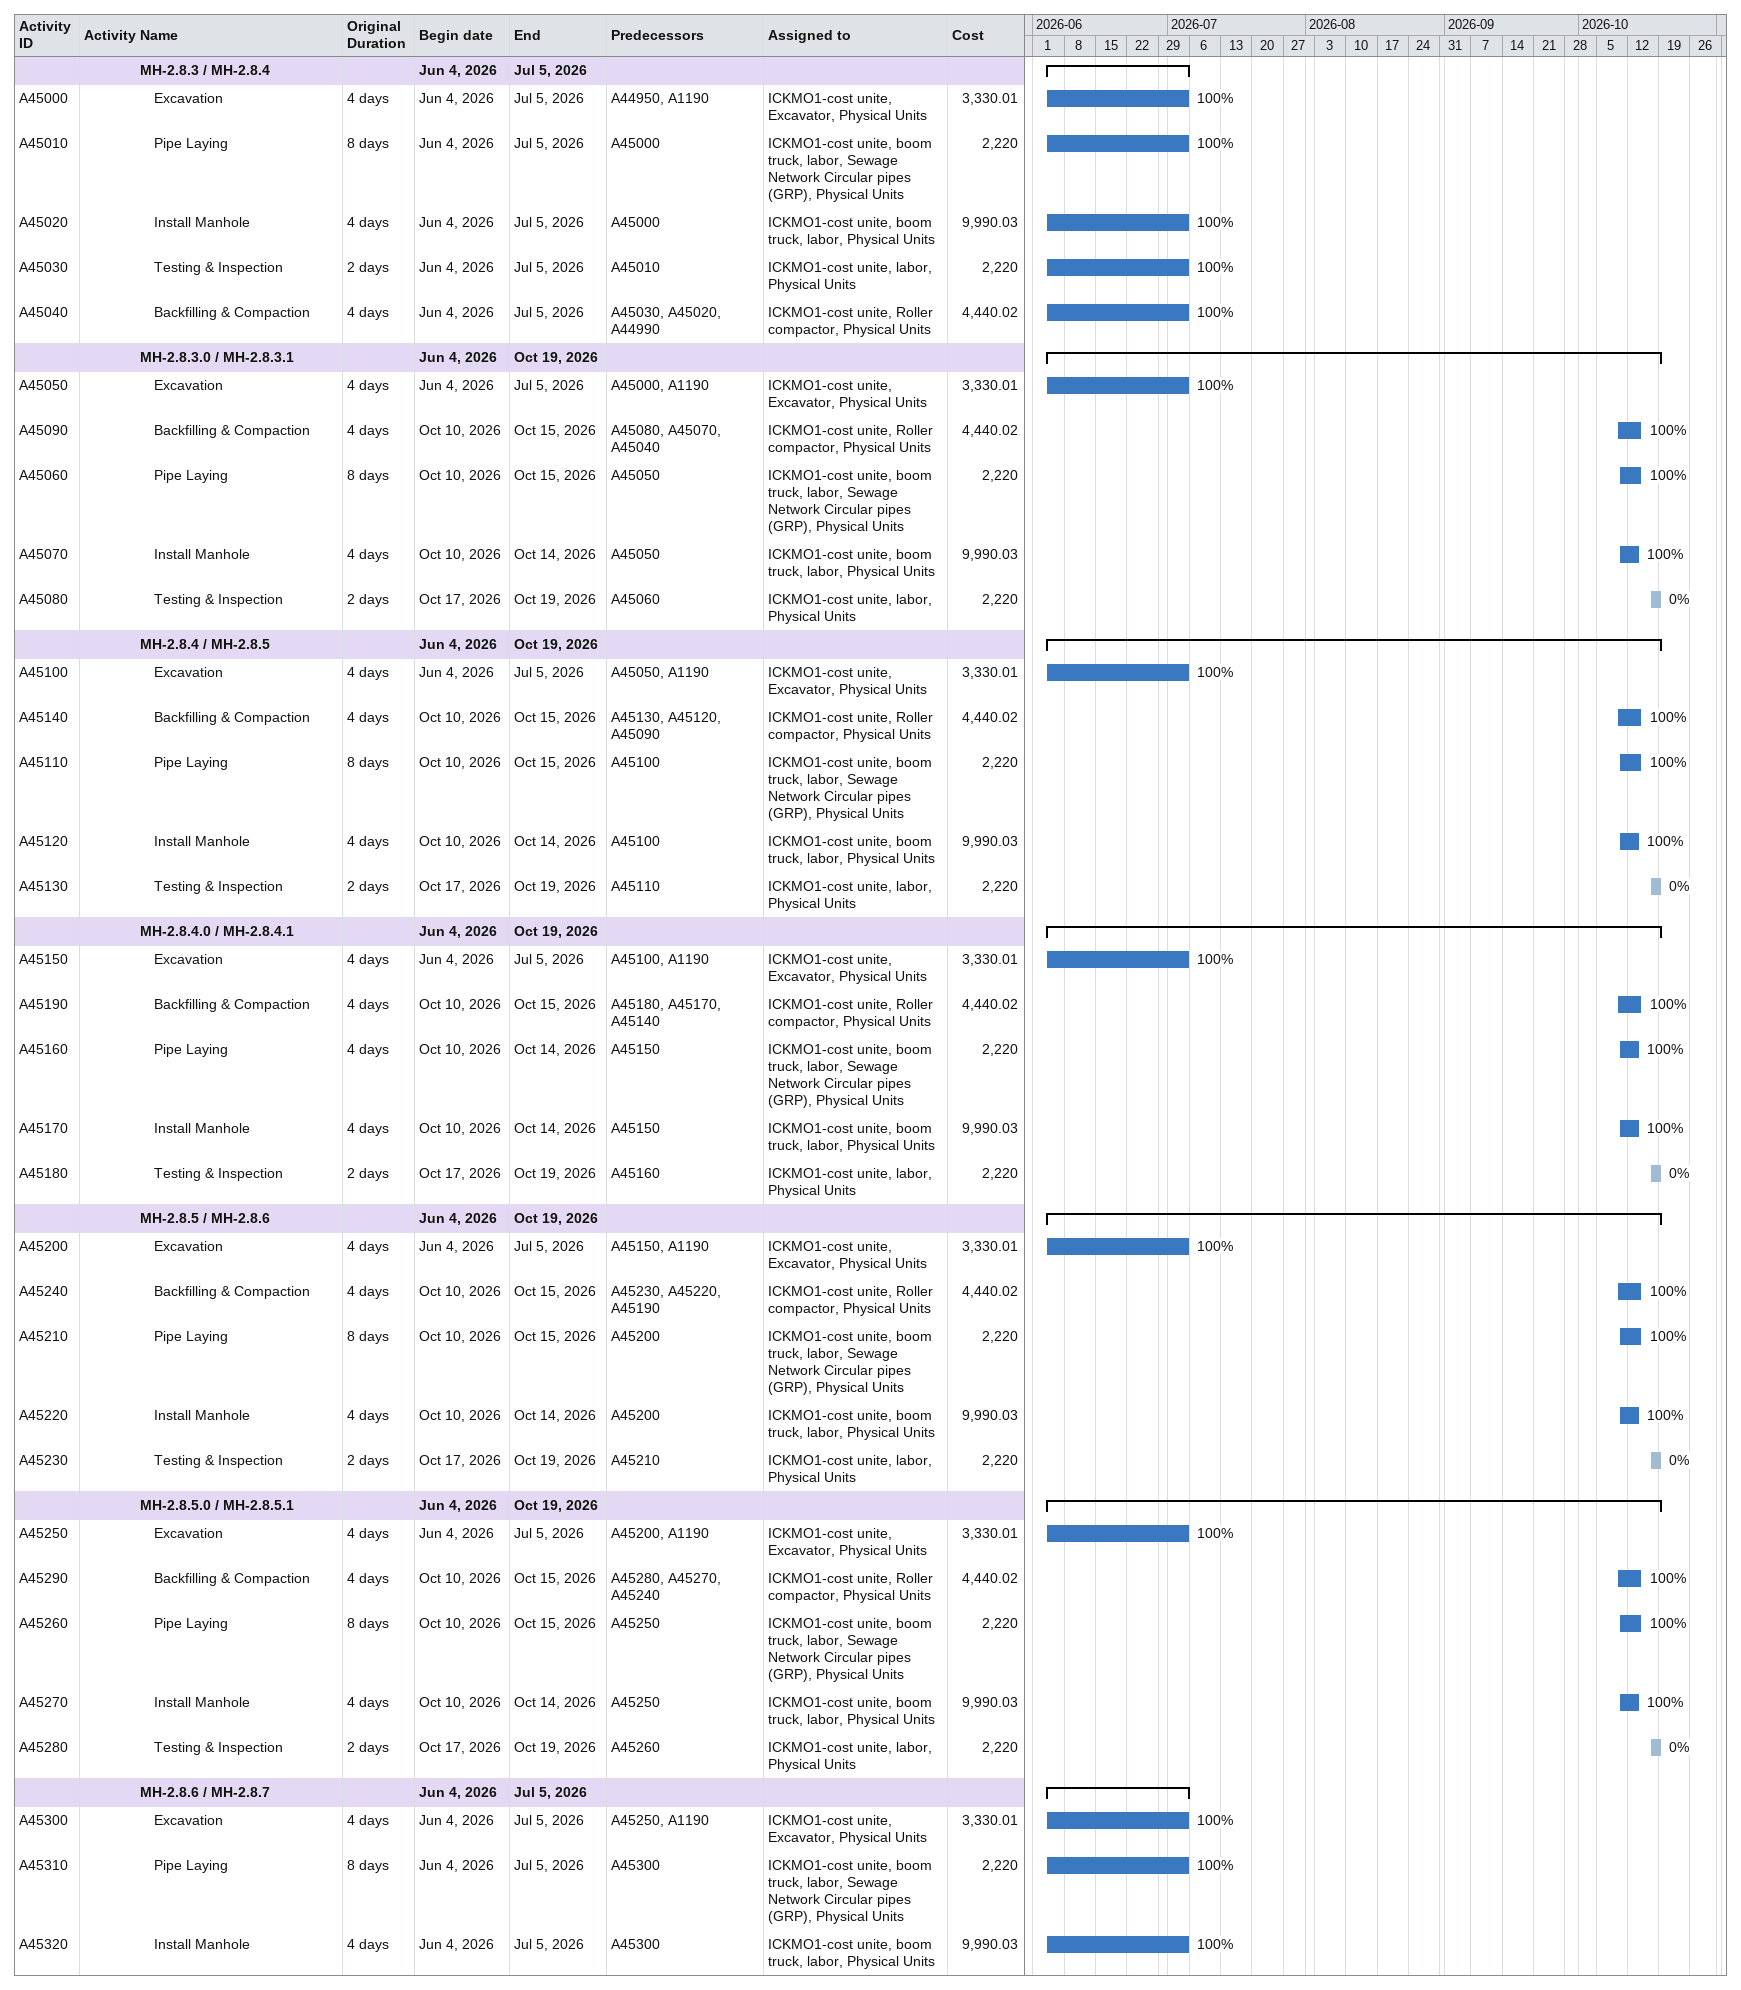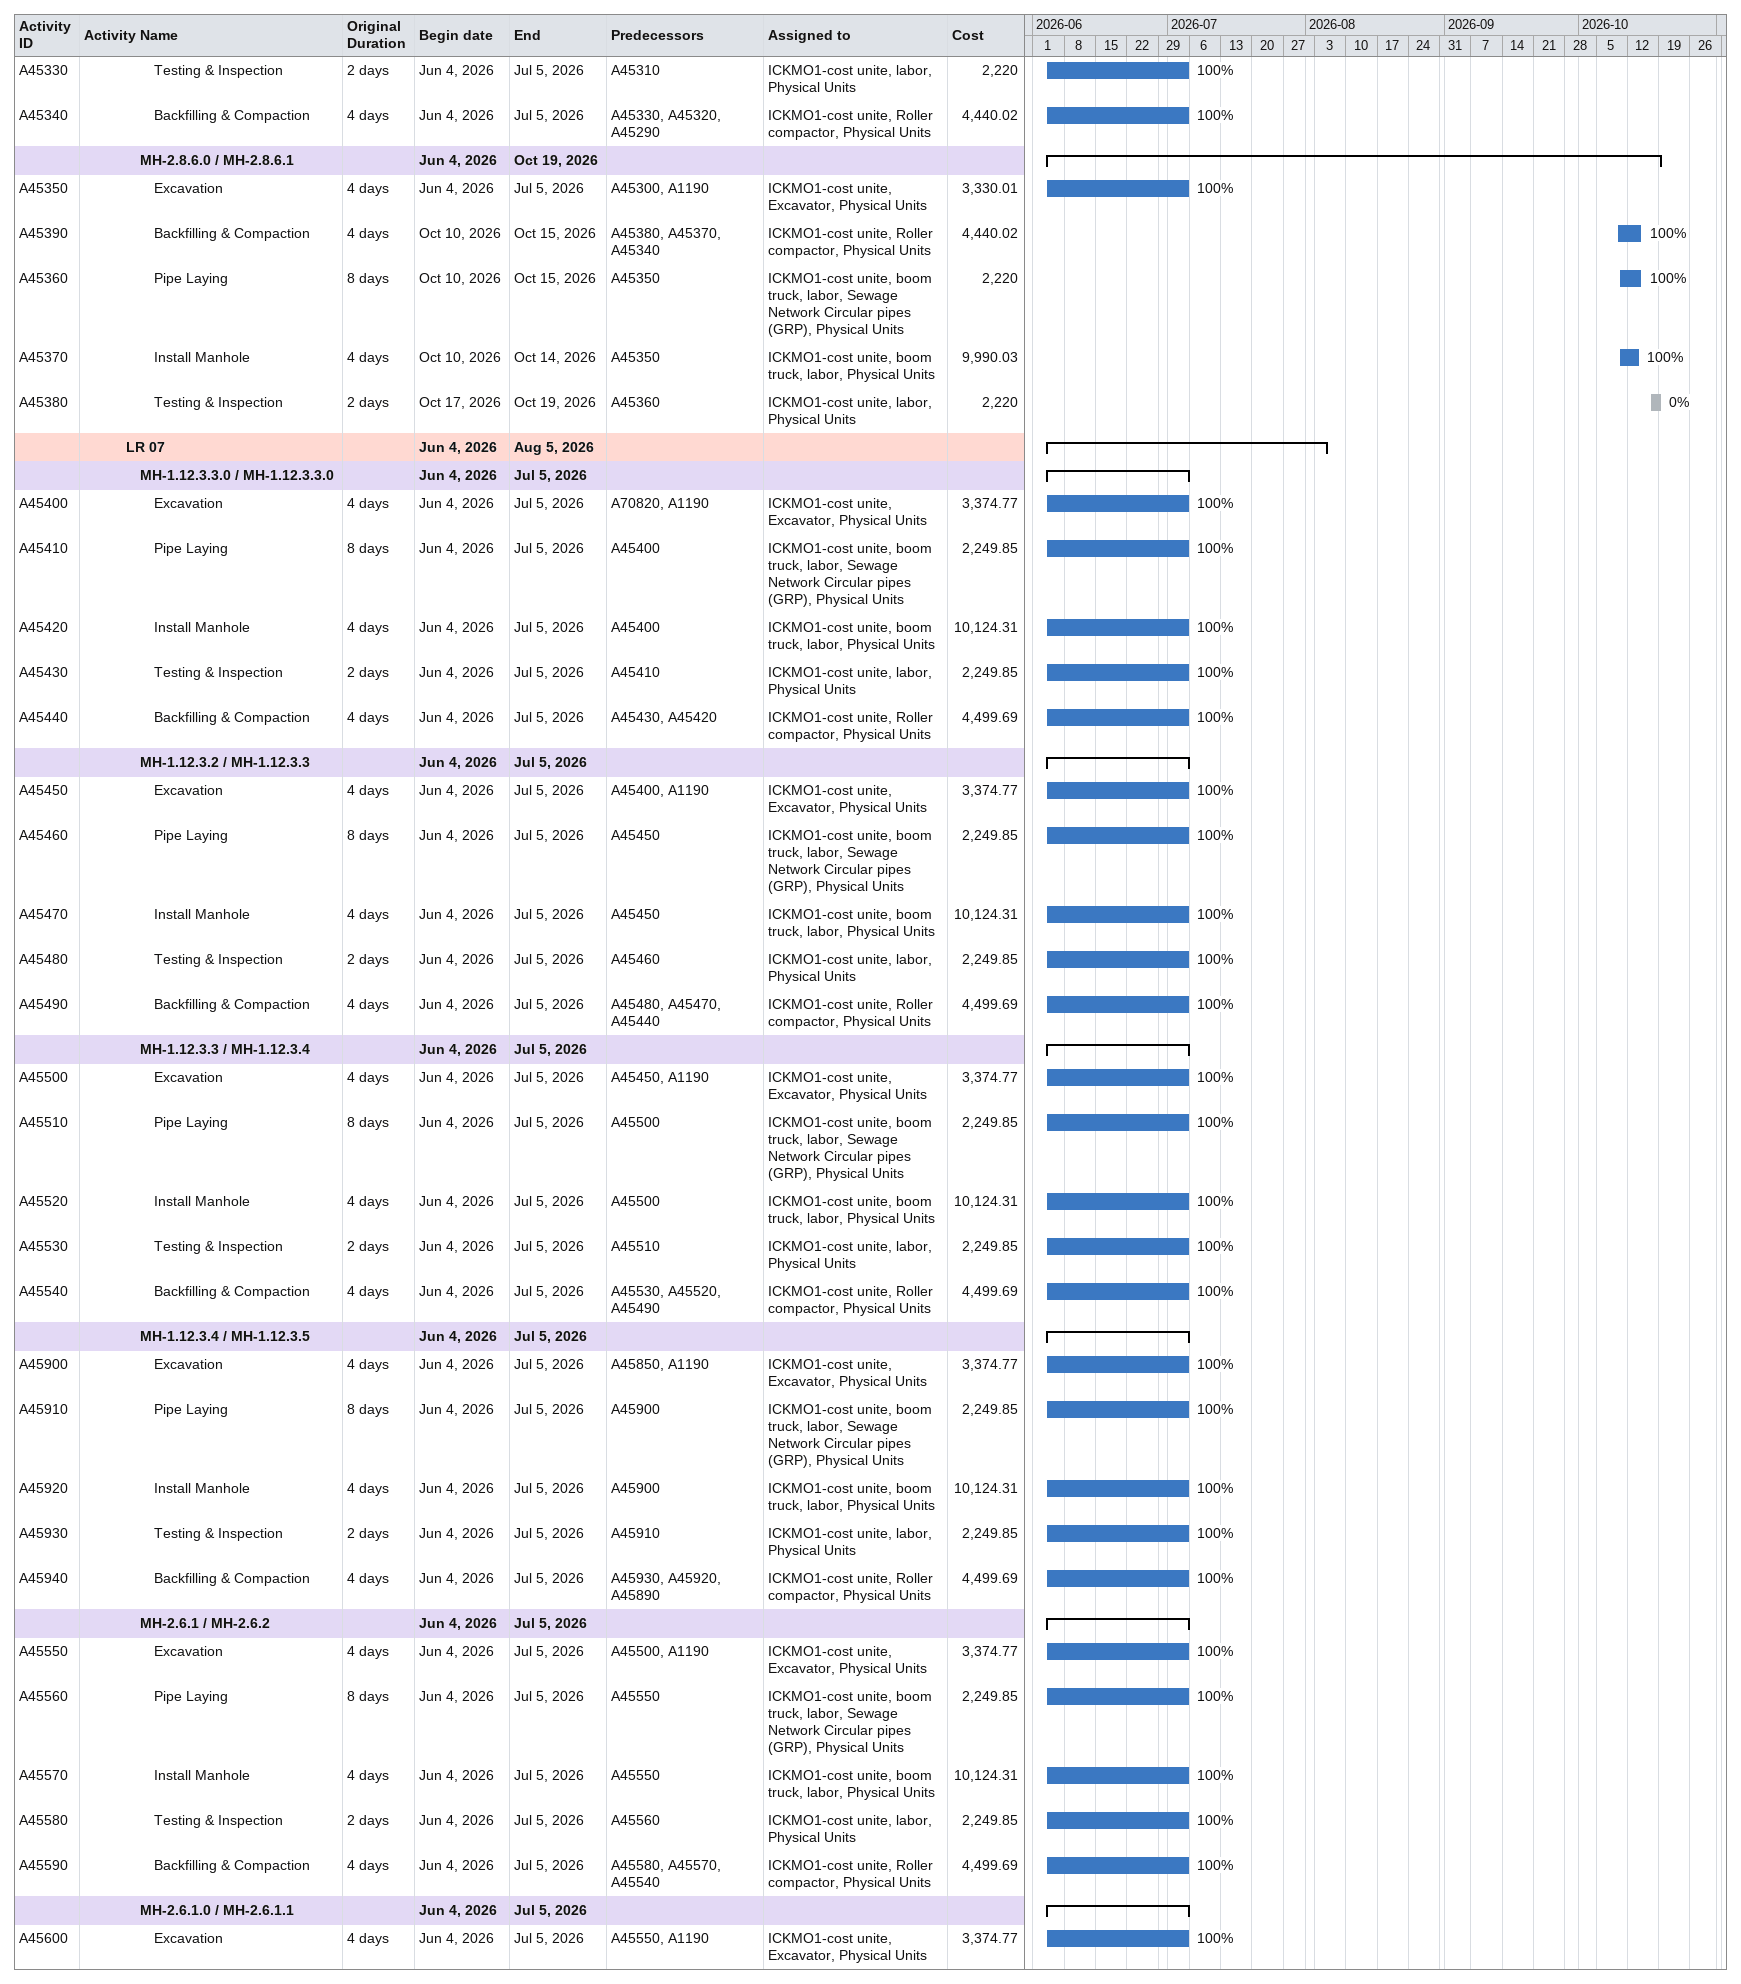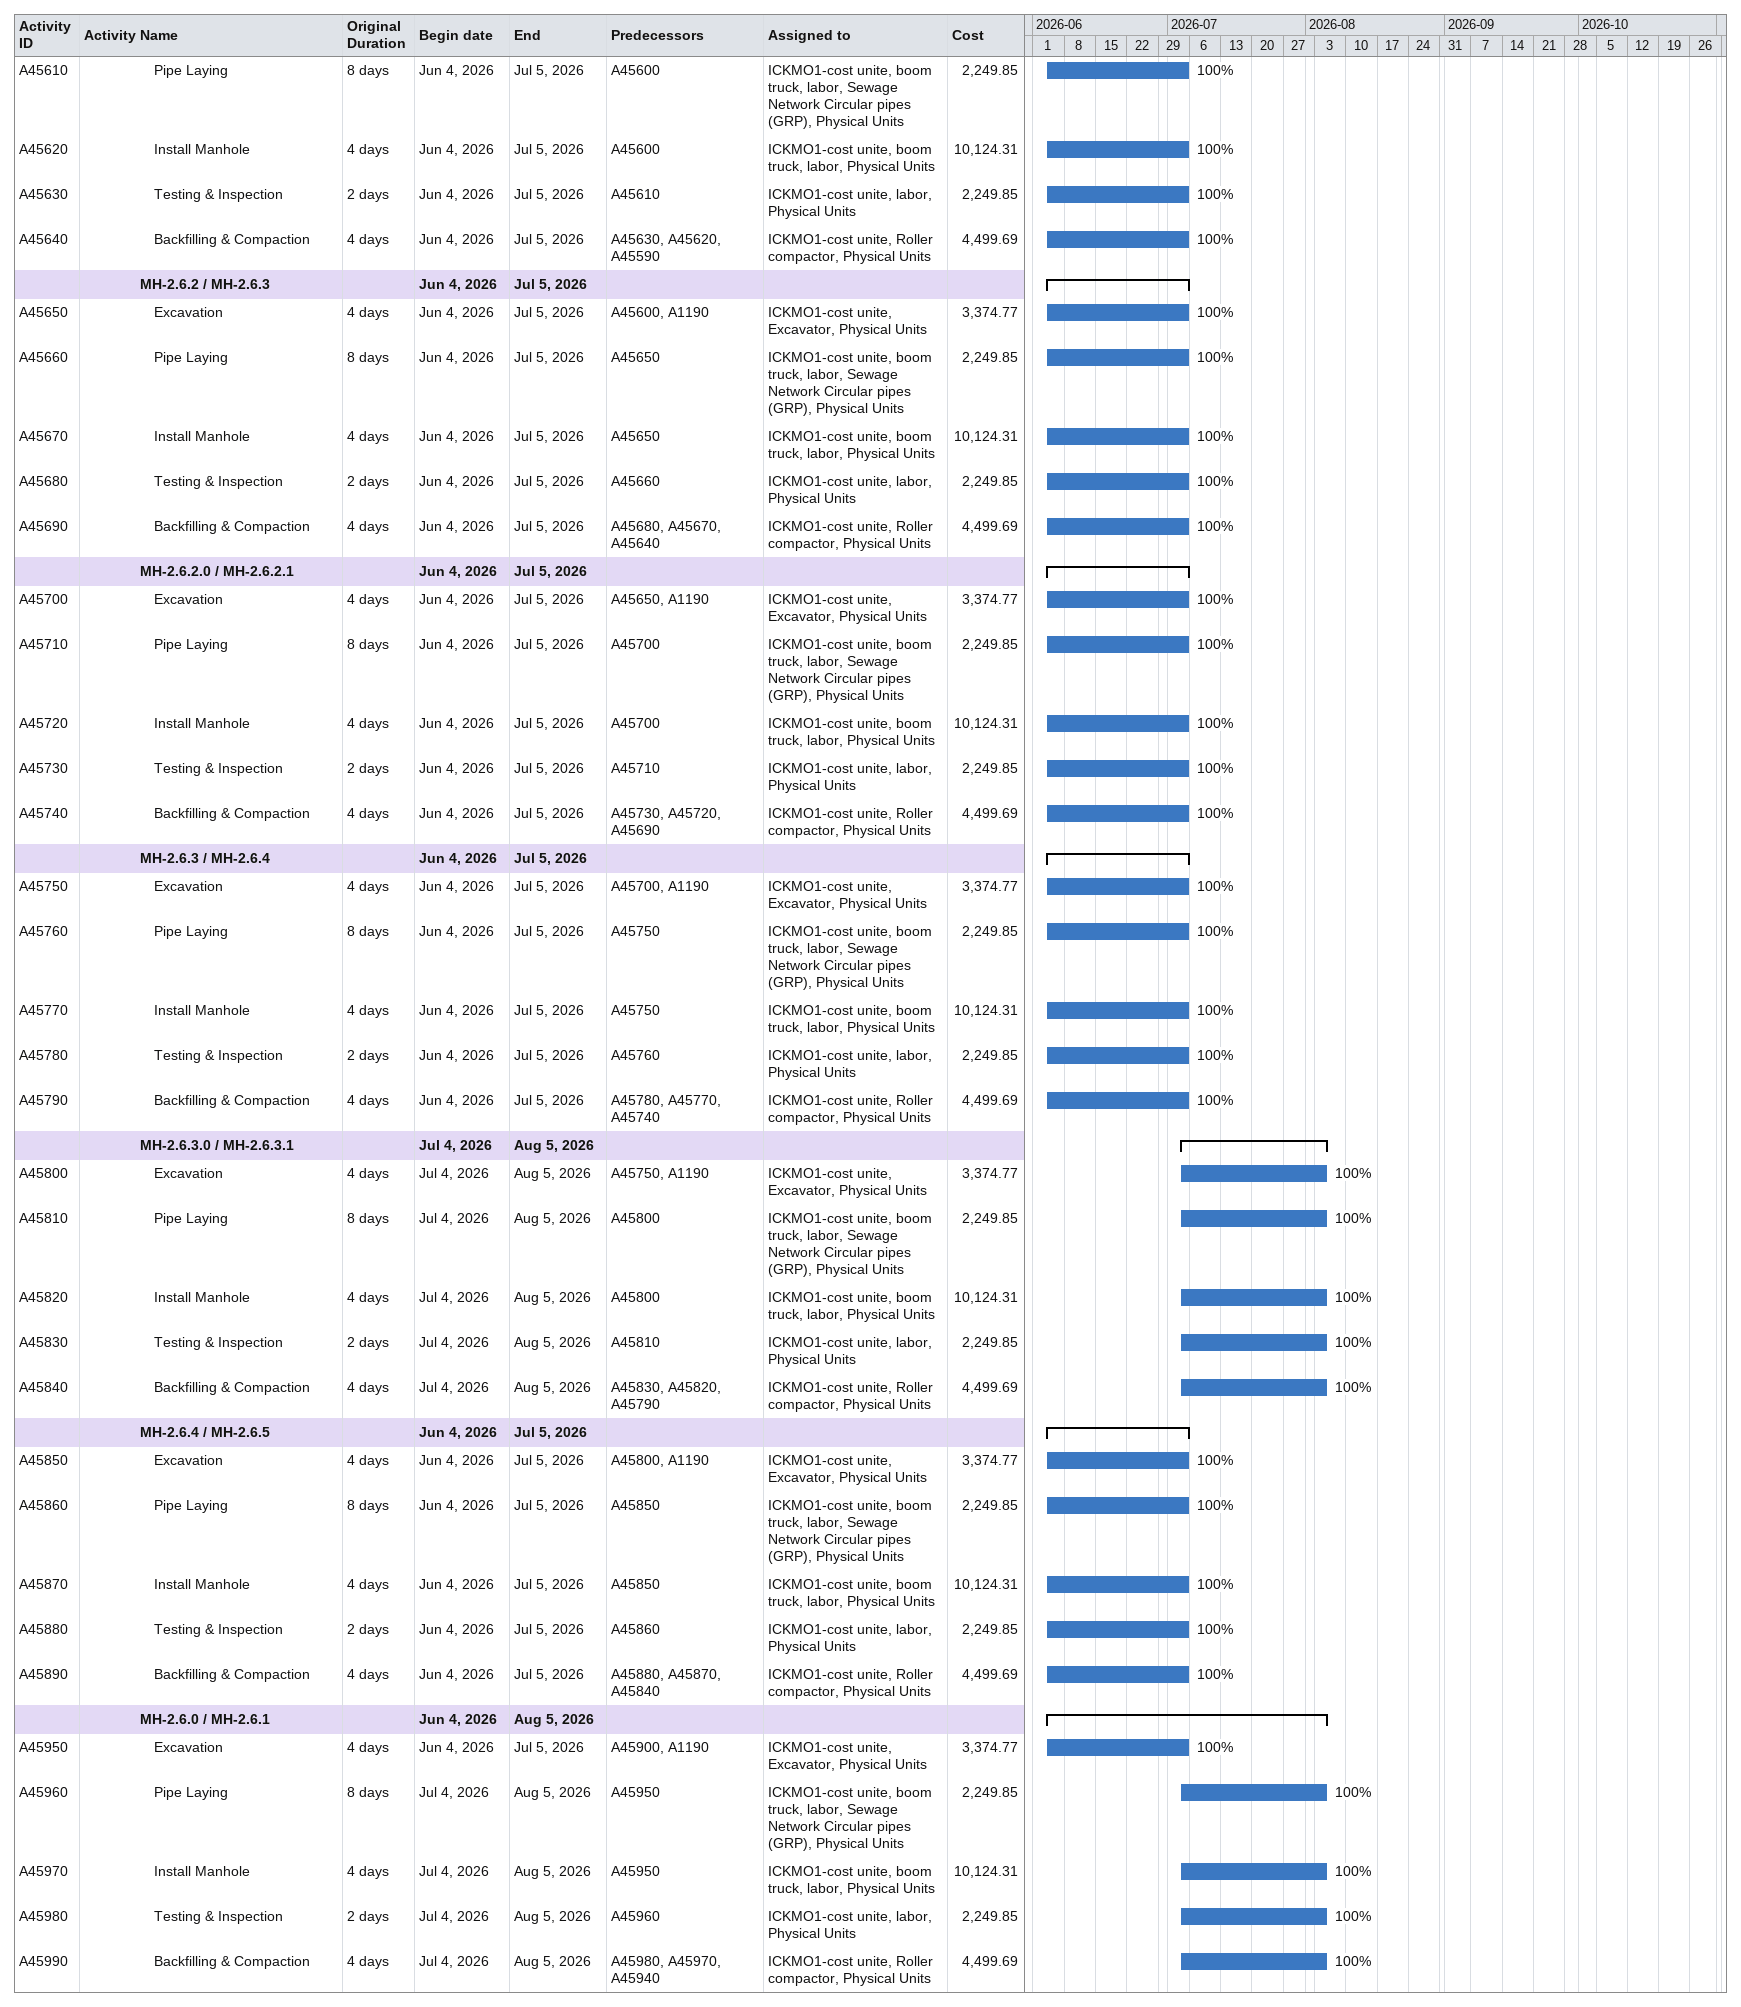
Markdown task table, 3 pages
| ID | Level | Task | Original duration | Start | Finish | Predecessors | Resources | % complete | Cost |
|---|---|---|---|---|---|---|---|---|---|
|  | 5 | **MH-2.8.3 / MH-2.8.4** |  | 2026-06-04 | 2026-07-05 |  |  |  |  |
| A45000 | 6 | Excavation | 4d | 2026-06-04 | 2026-07-05 | A44950, A1190 | ICKMO1-cost unite, Excavator, Physical Units | 100 | 3330.01 |
| A45010 | 6 | Pipe Laying | 8d | 2026-06-04 | 2026-07-05 | A45000 | ICKMO1-cost unite, boom truck, labor, Sewage Network Circular pipes (GRP), Physical Units | 100 | 2220 |
| A45020 | 6 | Install Manhole | 4d | 2026-06-04 | 2026-07-05 | A45000 | ICKMO1-cost unite, boom truck, labor, Physical Units | 100 | 9990.03 |
| A45030 | 6 | Testing & Inspection | 2d | 2026-06-04 | 2026-07-05 | A45010 | ICKMO1-cost unite, labor, Physical Units | 100 | 2220 |
| A45040 | 6 | Backfilling & Compaction | 4d | 2026-06-04 | 2026-07-05 | A45030, A45020, A44990 | ICKMO1-cost unite, Roller compactor, Physical Units | 100 | 4440.02 |
|  | 5 | **MH-2.8.3.0 / MH-2.8.3.1** |  | 2026-06-04 | 2026-10-19 |  |  |  |  |
| A45050 | 6 | Excavation | 4d | 2026-06-04 | 2026-07-05 | A45000, A1190 | ICKMO1-cost unite, Excavator, Physical Units | 100 | 3330.01 |
| A45090 | 6 | Backfilling & Compaction | 4d | 2026-10-10 | 2026-10-15 | A45080, A45070, A45040 | ICKMO1-cost unite, Roller compactor, Physical Units | 100 | 4440.02 |
| A45060 | 6 | Pipe Laying | 8d | 2026-10-10 | 2026-10-15 | A45050 | ICKMO1-cost unite, boom truck, labor, Sewage Network Circular pipes (GRP), Physical Units | 100 | 2220 |
| A45070 | 6 | Install Manhole | 4d | 2026-10-10 | 2026-10-14 | A45050 | ICKMO1-cost unite, boom truck, labor, Physical Units | 100 | 9990.03 |
| A45080 | 6 | Testing & Inspection | 2d | 2026-10-17 | 2026-10-19 | A45060 | ICKMO1-cost unite, labor, Physical Units | 0 | 2220 |
|  | 5 | **MH-2.8.4 / MH-2.8.5** |  | 2026-06-04 | 2026-10-19 |  |  |  |  |
| A45100 | 6 | Excavation | 4d | 2026-06-04 | 2026-07-05 | A45050, A1190 | ICKMO1-cost unite, Excavator, Physical Units | 100 | 3330.01 |
| A45140 | 6 | Backfilling & Compaction | 4d | 2026-10-10 | 2026-10-15 | A45130, A45120, A45090 | ICKMO1-cost unite, Roller compactor, Physical Units | 100 | 4440.02 |
| A45110 | 6 | Pipe Laying | 8d | 2026-10-10 | 2026-10-15 | A45100 | ICKMO1-cost unite, boom truck, labor, Sewage Network Circular pipes (GRP), Physical Units | 100 | 2220 |
| A45120 | 6 | Install Manhole | 4d | 2026-10-10 | 2026-10-14 | A45100 | ICKMO1-cost unite, boom truck, labor, Physical Units | 100 | 9990.03 |
| A45130 | 6 | Testing & Inspection | 2d | 2026-10-17 | 2026-10-19 | A45110 | ICKMO1-cost unite, labor, Physical Units | 0 | 2220 |
|  | 5 | **MH-2.8.4.0 / MH-2.8.4.1** |  | 2026-06-04 | 2026-10-19 |  |  |  |  |
| A45150 | 6 | Excavation | 4d | 2026-06-04 | 2026-07-05 | A45100, A1190 | ICKMO1-cost unite, Excavator, Physical Units | 100 | 3330.01 |
| A45190 | 6 | Backfilling & Compaction | 4d | 2026-10-10 | 2026-10-15 | A45180, A45170, A45140 | ICKMO1-cost unite, Roller compactor, Physical Units | 100 | 4440.02 |
| A45160 | 6 | Pipe Laying | 4d | 2026-10-10 | 2026-10-14 | A45150 | ICKMO1-cost unite, boom truck, labor, Sewage Network Circular pipes (GRP), Physical Units | 100 | 2220 |
| A45170 | 6 | Install Manhole | 4d | 2026-10-10 | 2026-10-14 | A45150 | ICKMO1-cost unite, boom truck, labor, Physical Units | 100 | 9990.03 |
| A45180 | 6 | Testing & Inspection | 2d | 2026-10-17 | 2026-10-19 | A45160 | ICKMO1-cost unite, labor, Physical Units | 0 | 2220 |
|  | 5 | **MH-2.8.5 / MH-2.8.6** |  | 2026-06-04 | 2026-10-19 |  |  |  |  |
| A45200 | 6 | Excavation | 4d | 2026-06-04 | 2026-07-05 | A45150, A1190 | ICKMO1-cost unite, Excavator, Physical Units | 100 | 3330.01 |
| A45240 | 6 | Backfilling & Compaction | 4d | 2026-10-10 | 2026-10-15 | A45230, A45220, A45190 | ICKMO1-cost unite, Roller compactor, Physical Units | 100 | 4440.02 |
| A45210 | 6 | Pipe Laying | 8d | 2026-10-10 | 2026-10-15 | A45200 | ICKMO1-cost unite, boom truck, labor, Sewage Network Circular pipes (GRP), Physical Units | 100 | 2220 |
| A45220 | 6 | Install Manhole | 4d | 2026-10-10 | 2026-10-14 | A45200 | ICKMO1-cost unite, boom truck, labor, Physical Units | 100 | 9990.03 |
| A45230 | 6 | Testing & Inspection | 2d | 2026-10-17 | 2026-10-19 | A45210 | ICKMO1-cost unite, labor, Physical Units | 0 | 2220 |
|  | 5 | **MH-2.8.5.0 / MH-2.8.5.1** |  | 2026-06-04 | 2026-10-19 |  |  |  |  |
| A45250 | 6 | Excavation | 4d | 2026-06-04 | 2026-07-05 | A45200, A1190 | ICKMO1-cost unite, Excavator, Physical Units | 100 | 3330.01 |
| A45290 | 6 | Backfilling & Compaction | 4d | 2026-10-10 | 2026-10-15 | A45280, A45270, A45240 | ICKMO1-cost unite, Roller compactor, Physical Units | 100 | 4440.02 |
| A45260 | 6 | Pipe Laying | 8d | 2026-10-10 | 2026-10-15 | A45250 | ICKMO1-cost unite, boom truck, labor, Sewage Network Circular pipes (GRP), Physical Units | 100 | 2220 |
| A45270 | 6 | Install Manhole | 4d | 2026-10-10 | 2026-10-14 | A45250 | ICKMO1-cost unite, boom truck, labor, Physical Units | 100 | 9990.03 |
| A45280 | 6 | Testing & Inspection | 2d | 2026-10-17 | 2026-10-19 | A45260 | ICKMO1-cost unite, labor, Physical Units | 0 | 2220 |
|  | 5 | **MH-2.8.6 / MH-2.8.7** |  | 2026-06-04 | 2026-07-05 |  |  |  |  |
| A45300 | 6 | Excavation | 4d | 2026-06-04 | 2026-07-05 | A45250, A1190 | ICKMO1-cost unite, Excavator, Physical Units | 100 | 3330.01 |
| A45310 | 6 | Pipe Laying | 8d | 2026-06-04 | 2026-07-05 | A45300 | ICKMO1-cost unite, boom truck, labor, Sewage Network Circular pipes (GRP), Physical Units | 100 | 2220 |
| A45320 | 6 | Install Manhole | 4d | 2026-06-04 | 2026-07-05 | A45300 | ICKMO1-cost unite, boom truck, labor, Physical Units | 100 | 9990.03 |
| A45330 | 6 | Testing & Inspection | 2d | 2026-06-04 | 2026-07-05 | A45310 | ICKMO1-cost unite, labor, Physical Units | 100 | 2220 |
| A45340 | 6 | Backfilling & Compaction | 4d | 2026-06-04 | 2026-07-05 | A45330, A45320, A45290 | ICKMO1-cost unite, Roller compactor, Physical Units | 100 | 4440.02 |
|  | 5 | **MH-2.8.6.0 / MH-2.8.6.1** |  | 2026-06-04 | 2026-10-19 |  |  |  |  |
| A45350 | 6 | Excavation | 4d | 2026-06-04 | 2026-07-05 | A45300, A1190 | ICKMO1-cost unite, Excavator, Physical Units | 100 | 3330.01 |
| A45390 | 6 | Backfilling & Compaction | 4d | 2026-10-10 | 2026-10-15 | A45380, A45370, A45340 | ICKMO1-cost unite, Roller compactor, Physical Units | 100 | 4440.02 |
| A45360 | 6 | Pipe Laying | 8d | 2026-10-10 | 2026-10-15 | A45350 | ICKMO1-cost unite, boom truck, labor, Sewage Network Circular pipes (GRP), Physical Units | 100 | 2220 |
| A45370 | 6 | Install Manhole | 4d | 2026-10-10 | 2026-10-14 | A45350 | ICKMO1-cost unite, boom truck, labor, Physical Units | 100 | 9990.03 |
| A45380 | 6 | Testing & Inspection | 2d | 2026-10-17 | 2026-10-19 | A45360 | ICKMO1-cost unite, labor, Physical Units | 0 | 2220 |
|  | 4 | **LR 07** |  | 2026-06-04 | 2026-08-05 |  |  |  |  |
|  | 5 | **MH-1.12.3.3.0 / MH-1.12.3.3.0** |  | 2026-06-04 | 2026-07-05 |  |  |  |  |
| A45400 | 6 | Excavation | 4d | 2026-06-04 | 2026-07-05 | A70820, A1190 | ICKMO1-cost unite, Excavator, Physical Units | 100 | 3374.77 |
| A45410 | 6 | Pipe Laying | 8d | 2026-06-04 | 2026-07-05 | A45400 | ICKMO1-cost unite, boom truck, labor, Sewage Network Circular pipes (GRP), Physical Units | 100 | 2249.85 |
| A45420 | 6 | Install Manhole | 4d | 2026-06-04 | 2026-07-05 | A45400 | ICKMO1-cost unite, boom truck, labor, Physical Units | 100 | 10124.31 |
| A45430 | 6 | Testing & Inspection | 2d | 2026-06-04 | 2026-07-05 | A45410 | ICKMO1-cost unite, labor, Physical Units | 100 | 2249.85 |
| A45440 | 6 | Backfilling & Compaction | 4d | 2026-06-04 | 2026-07-05 | A45430, A45420 | ICKMO1-cost unite, Roller compactor, Physical Units | 100 | 4499.69 |
|  | 5 | **MH-1.12.3.2 / MH-1.12.3.3** |  | 2026-06-04 | 2026-07-05 |  |  |  |  |
| A45450 | 6 | Excavation | 4d | 2026-06-04 | 2026-07-05 | A45400, A1190 | ICKMO1-cost unite, Excavator, Physical Units | 100 | 3374.77 |
| A45460 | 6 | Pipe Laying | 8d | 2026-06-04 | 2026-07-05 | A45450 | ICKMO1-cost unite, boom truck, labor, Sewage Network Circular pipes (GRP), Physical Units | 100 | 2249.85 |
| A45470 | 6 | Install Manhole | 4d | 2026-06-04 | 2026-07-05 | A45450 | ICKMO1-cost unite, boom truck, labor, Physical Units | 100 | 10124.31 |
| A45480 | 6 | Testing & Inspection | 2d | 2026-06-04 | 2026-07-05 | A45460 | ICKMO1-cost unite, labor, Physical Units | 100 | 2249.85 |
| A45490 | 6 | Backfilling & Compaction | 4d | 2026-06-04 | 2026-07-05 | A45480, A45470, A45440 | ICKMO1-cost unite, Roller compactor, Physical Units | 100 | 4499.69 |
|  | 5 | **MH-1.12.3.3 / MH-1.12.3.4** |  | 2026-06-04 | 2026-07-05 |  |  |  |  |
| A45500 | 6 | Excavation | 4d | 2026-06-04 | 2026-07-05 | A45450, A1190 | ICKMO1-cost unite, Excavator, Physical Units | 100 | 3374.77 |
| A45510 | 6 | Pipe Laying | 8d | 2026-06-04 | 2026-07-05 | A45500 | ICKMO1-cost unite, boom truck, labor, Sewage Network Circular pipes (GRP), Physical Units | 100 | 2249.85 |
| A45520 | 6 | Install Manhole | 4d | 2026-06-04 | 2026-07-05 | A45500 | ICKMO1-cost unite, boom truck, labor, Physical Units | 100 | 10124.31 |
| A45530 | 6 | Testing & Inspection | 2d | 2026-06-04 | 2026-07-05 | A45510 | ICKMO1-cost unite, labor, Physical Units | 100 | 2249.85 |
| A45540 | 6 | Backfilling & Compaction | 4d | 2026-06-04 | 2026-07-05 | A45530, A45520, A45490 | ICKMO1-cost unite, Roller compactor, Physical Units | 100 | 4499.69 |
|  | 5 | **MH-1.12.3.4 / MH-1.12.3.5** |  | 2026-06-04 | 2026-07-05 |  |  |  |  |
| A45900 | 6 | Excavation | 4d | 2026-06-04 | 2026-07-05 | A45850, A1190 | ICKMO1-cost unite, Excavator, Physical Units | 100 | 3374.77 |
| A45910 | 6 | Pipe Laying | 8d | 2026-06-04 | 2026-07-05 | A45900 | ICKMO1-cost unite, boom truck, labor, Sewage Network Circular pipes (GRP), Physical Units | 100 | 2249.85 |
| A45920 | 6 | Install Manhole | 4d | 2026-06-04 | 2026-07-05 | A45900 | ICKMO1-cost unite, boom truck, labor, Physical Units | 100 | 10124.31 |
| A45930 | 6 | Testing & Inspection | 2d | 2026-06-04 | 2026-07-05 | A45910 | ICKMO1-cost unite, labor, Physical Units | 100 | 2249.85 |
| A45940 | 6 | Backfilling & Compaction | 4d | 2026-06-04 | 2026-07-05 | A45930, A45920, A45890 | ICKMO1-cost unite, Roller compactor, Physical Units | 100 | 4499.69 |
|  | 5 | **MH-2.6.1 / MH-2.6.2** |  | 2026-06-04 | 2026-07-05 |  |  |  |  |
| A45550 | 6 | Excavation | 4d | 2026-06-04 | 2026-07-05 | A45500, A1190 | ICKMO1-cost unite, Excavator, Physical Units | 100 | 3374.77 |
| A45560 | 6 | Pipe Laying | 8d | 2026-06-04 | 2026-07-05 | A45550 | ICKMO1-cost unite, boom truck, labor, Sewage Network Circular pipes (GRP), Physical Units | 100 | 2249.85 |
| A45570 | 6 | Install Manhole | 4d | 2026-06-04 | 2026-07-05 | A45550 | ICKMO1-cost unite, boom truck, labor, Physical Units | 100 | 10124.31 |
| A45580 | 6 | Testing & Inspection | 2d | 2026-06-04 | 2026-07-05 | A45560 | ICKMO1-cost unite, labor, Physical Units | 100 | 2249.85 |
| A45590 | 6 | Backfilling & Compaction | 4d | 2026-06-04 | 2026-07-05 | A45580, A45570, A45540 | ICKMO1-cost unite, Roller compactor, Physical Units | 100 | 4499.69 |
|  | 5 | **MH-2.6.1.0 / MH-2.6.1.1** |  | 2026-06-04 | 2026-07-05 |  |  |  |  |
| A45600 | 6 | Excavation | 4d | 2026-06-04 | 2026-07-05 | A45550, A1190 | ICKMO1-cost unite, Excavator, Physical Units | 100 | 3374.77 |
| A45610 | 6 | Pipe Laying | 8d | 2026-06-04 | 2026-07-05 | A45600 | ICKMO1-cost unite, boom truck, labor, Sewage Network Circular pipes (GRP), Physical Units | 100 | 2249.85 |
| A45620 | 6 | Install Manhole | 4d | 2026-06-04 | 2026-07-05 | A45600 | ICKMO1-cost unite, boom truck, labor, Physical Units | 100 | 10124.31 |
| A45630 | 6 | Testing & Inspection | 2d | 2026-06-04 | 2026-07-05 | A45610 | ICKMO1-cost unite, labor, Physical Units | 100 | 2249.85 |
| A45640 | 6 | Backfilling & Compaction | 4d | 2026-06-04 | 2026-07-05 | A45630, A45620, A45590 | ICKMO1-cost unite, Roller compactor, Physical Units | 100 | 4499.69 |
|  | 5 | **MH-2.6.2 / MH-2.6.3** |  | 2026-06-04 | 2026-07-05 |  |  |  |  |
| A45650 | 6 | Excavation | 4d | 2026-06-04 | 2026-07-05 | A45600, A1190 | ICKMO1-cost unite, Excavator, Physical Units | 100 | 3374.77 |
| A45660 | 6 | Pipe Laying | 8d | 2026-06-04 | 2026-07-05 | A45650 | ICKMO1-cost unite, boom truck, labor, Sewage Network Circular pipes (GRP), Physical Units | 100 | 2249.85 |
| A45670 | 6 | Install Manhole | 4d | 2026-06-04 | 2026-07-05 | A45650 | ICKMO1-cost unite, boom truck, labor, Physical Units | 100 | 10124.31 |
| A45680 | 6 | Testing & Inspection | 2d | 2026-06-04 | 2026-07-05 | A45660 | ICKMO1-cost unite, labor, Physical Units | 100 | 2249.85 |
| A45690 | 6 | Backfilling & Compaction | 4d | 2026-06-04 | 2026-07-05 | A45680, A45670, A45640 | ICKMO1-cost unite, Roller compactor, Physical Units | 100 | 4499.69 |
|  | 5 | **MH-2.6.2.0 / MH-2.6.2.1** |  | 2026-06-04 | 2026-07-05 |  |  |  |  |
| A45700 | 6 | Excavation | 4d | 2026-06-04 | 2026-07-05 | A45650, A1190 | ICKMO1-cost unite, Excavator, Physical Units | 100 | 3374.77 |
| A45710 | 6 | Pipe Laying | 8d | 2026-06-04 | 2026-07-05 | A45700 | ICKMO1-cost unite, boom truck, labor, Sewage Network Circular pipes (GRP), Physical Units | 100 | 2249.85 |
| A45720 | 6 | Install Manhole | 4d | 2026-06-04 | 2026-07-05 | A45700 | ICKMO1-cost unite, boom truck, labor, Physical Units | 100 | 10124.31 |
| A45730 | 6 | Testing & Inspection | 2d | 2026-06-04 | 2026-07-05 | A45710 | ICKMO1-cost unite, labor, Physical Units | 100 | 2249.85 |
| A45740 | 6 | Backfilling & Compaction | 4d | 2026-06-04 | 2026-07-05 | A45730, A45720, A45690 | ICKMO1-cost unite, Roller compactor, Physical Units | 100 | 4499.69 |
|  | 5 | **MH-2.6.3 / MH-2.6.4** |  | 2026-06-04 | 2026-07-05 |  |  |  |  |
| A45750 | 6 | Excavation | 4d | 2026-06-04 | 2026-07-05 | A45700, A1190 | ICKMO1-cost unite, Excavator, Physical Units | 100 | 3374.77 |
| A45760 | 6 | Pipe Laying | 8d | 2026-06-04 | 2026-07-05 | A45750 | ICKMO1-cost unite, boom truck, labor, Sewage Network Circular pipes (GRP), Physical Units | 100 | 2249.85 |
| A45770 | 6 | Install Manhole | 4d | 2026-06-04 | 2026-07-05 | A45750 | ICKMO1-cost unite, boom truck, labor, Physical Units | 100 | 10124.31 |
| A45780 | 6 | Testing & Inspection | 2d | 2026-06-04 | 2026-07-05 | A45760 | ICKMO1-cost unite, labor, Physical Units | 100 | 2249.85 |
| A45790 | 6 | Backfilling & Compaction | 4d | 2026-06-04 | 2026-07-05 | A45780, A45770, A45740 | ICKMO1-cost unite, Roller compactor, Physical Units | 100 | 4499.69 |
|  | 5 | **MH-2.6.3.0 / MH-2.6.3.1** |  | 2026-07-04 | 2026-08-05 |  |  |  |  |
| A45800 | 6 | Excavation | 4d | 2026-07-04 | 2026-08-05 | A45750, A1190 | ICKMO1-cost unite, Excavator, Physical Units | 100 | 3374.77 |
| A45810 | 6 | Pipe Laying | 8d | 2026-07-04 | 2026-08-05 | A45800 | ICKMO1-cost unite, boom truck, labor, Sewage Network Circular pipes (GRP), Physical Units | 100 | 2249.85 |
| A45820 | 6 | Install Manhole | 4d | 2026-07-04 | 2026-08-05 | A45800 | ICKMO1-cost unite, boom truck, labor, Physical Units | 100 | 10124.31 |
| A45830 | 6 | Testing & Inspection | 2d | 2026-07-04 | 2026-08-05 | A45810 | ICKMO1-cost unite, labor, Physical Units | 100 | 2249.85 |
| A45840 | 6 | Backfilling & Compaction | 4d | 2026-07-04 | 2026-08-05 | A45830, A45820, A45790 | ICKMO1-cost unite, Roller compactor, Physical Units | 100 | 4499.69 |
|  | 5 | **MH-2.6.4 / MH-2.6.5** |  | 2026-06-04 | 2026-07-05 |  |  |  |  |
| A45850 | 6 | Excavation | 4d | 2026-06-04 | 2026-07-05 | A45800, A1190 | ICKMO1-cost unite, Excavator, Physical Units | 100 | 3374.77 |
| A45860 | 6 | Pipe Laying | 8d | 2026-06-04 | 2026-07-05 | A45850 | ICKMO1-cost unite, boom truck, labor, Sewage Network Circular pipes (GRP), Physical Units | 100 | 2249.85 |
| A45870 | 6 | Install Manhole | 4d | 2026-06-04 | 2026-07-05 | A45850 | ICKMO1-cost unite, boom truck, labor, Physical Units | 100 | 10124.31 |
| A45880 | 6 | Testing & Inspection | 2d | 2026-06-04 | 2026-07-05 | A45860 | ICKMO1-cost unite, labor, Physical Units | 100 | 2249.85 |
| A45890 | 6 | Backfilling & Compaction | 4d | 2026-06-04 | 2026-07-05 | A45880, A45870, A45840 | ICKMO1-cost unite, Roller compactor, Physical Units | 100 | 4499.69 |
|  | 5 | **MH-2.6.0 / MH-2.6.1** |  | 2026-06-04 | 2026-08-05 |  |  |  |  |
| A45950 | 6 | Excavation | 4d | 2026-06-04 | 2026-07-05 | A45900, A1190 | ICKMO1-cost unite, Excavator, Physical Units | 100 | 3374.77 |
| A45960 | 6 | Pipe Laying | 8d | 2026-07-04 | 2026-08-05 | A45950 | ICKMO1-cost unite, boom truck, labor, Sewage Network Circular pipes (GRP), Physical Units | 100 | 2249.85 |
| A45970 | 6 | Install Manhole | 4d | 2026-07-04 | 2026-08-05 | A45950 | ICKMO1-cost unite, boom truck, labor, Physical Units | 100 | 10124.31 |
| A45980 | 6 | Testing & Inspection | 2d | 2026-07-04 | 2026-08-05 | A45960 | ICKMO1-cost unite, labor, Physical Units | 100 | 2249.85 |
| A45990 | 6 | Backfilling & Compaction | 4d | 2026-07-04 | 2026-08-05 | A45980, A45970, A45940 | ICKMO1-cost unite, Roller compactor, Physical Units | 100 | 4499.69 |
